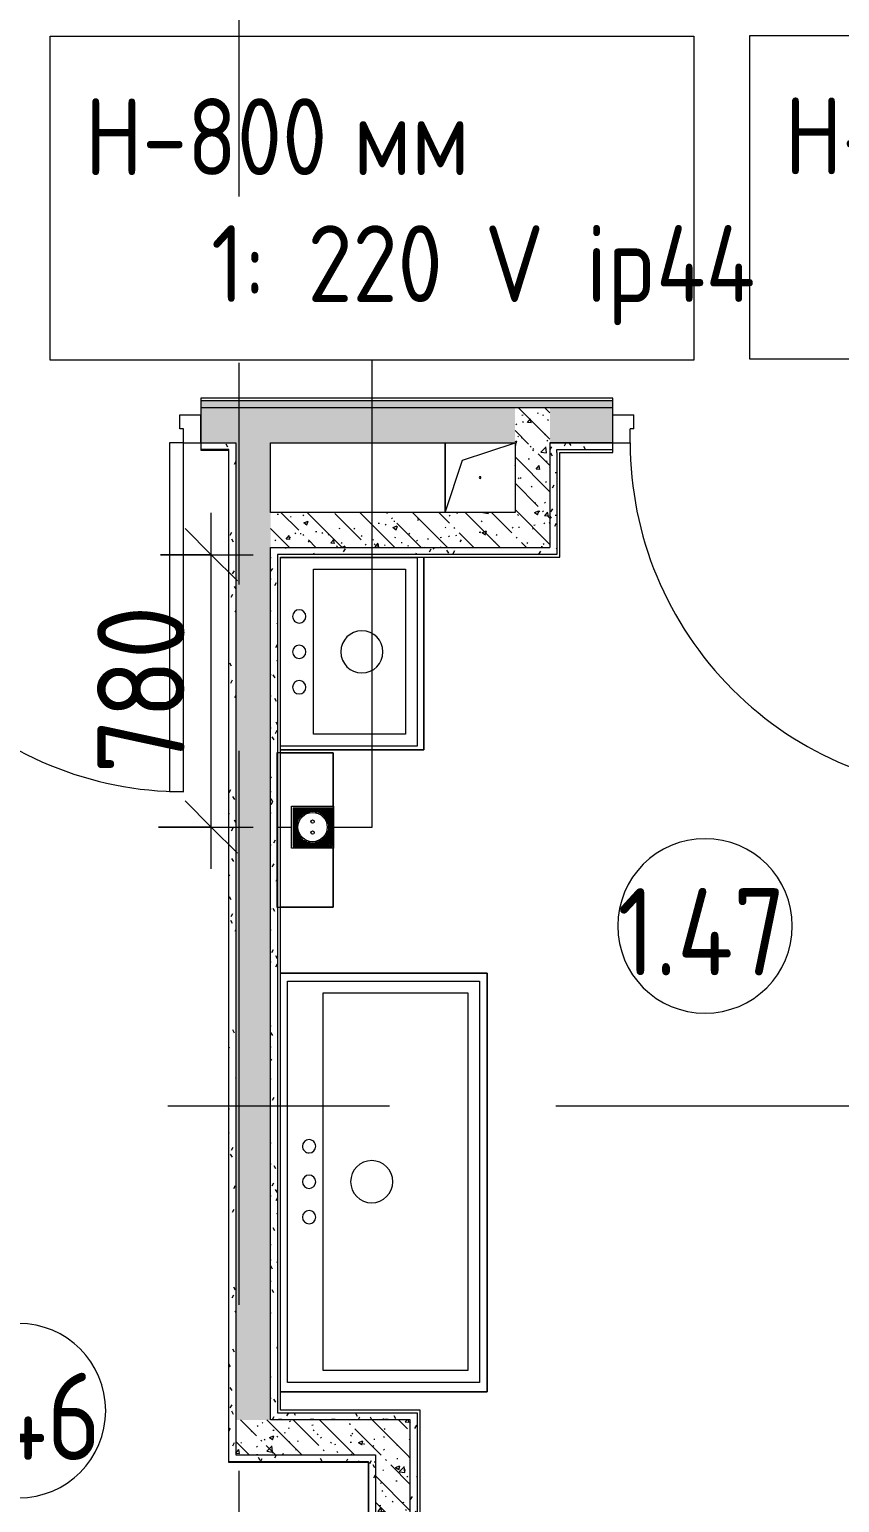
# Model space of a CAD drawing. Header units: millimetres. Extents: x 35881 to 234190, y -8553 to 29063.
# Drawn here: x 80059 to 82380, y 17013 to 21234 of the extents above; entities that cross this region are included whole.
import ezdxf

# ---------------------------------------------------------------- set-up
doc = ezdxf.new("R2010")
doc.units = ezdxf.units.MM
doc.linetypes.add('Осевая', pattern=[3175, 635, -476.25, 1587.5, -476.25])
for name, color, linetype, lineweight in [('A-ANNO-DIMS', 7, 'Continuous', 9), ('A-ANNO-DIMS-100', 7, 'Continuous', 9), ('A-AREA-IDEN', 7, 'Continuous', 9), ('A-DETL-GENF', 7, 'Continuous', 9), ('A-DOOR', 7, 'Continuous', 9), ('A-DOOR-1', 7, 'Continuous', 13), ('A-DOOR-FRAM', 7, 'Continuous', 13), ('A-GENM', 7, 'Continuous', 9), ('A-WALL', 7, 'Continuous', 9), ('E-ELEC-FIXT-IDEN', 7, 'Continuous', 9), ('I-WALL', 7, 'Continuous', 9), ('P-SANR-FIXT', 7, 'Continuous', 9), ('Оси', 7, 'Continuous', 9), ('Оси-2', 7, 'Осевая', 9), ('Электрические приборы', 7, 'Continuous', 9)]:
    doc.layers.add(name, color=color, linetype=linetype, lineweight=lineweight)
for name, color, linetype, lineweight, true_color in [('A-WALL-1', 7, 'Continuous', 9, 0x3c3c3c), ('A-WALL-FNSH-1', 7, 'Continuous', 9, 0x3c3c3c), ('I-FURN-1', 7, 'Continuous', 9, 0xf0f0f0), ('Оси розеток', 7, 'Continuous', 9, 0xff1e23)]:
    doc.layers.add(name, color=color, linetype=linetype, lineweight=lineweight, true_color=true_color)
doc.styles.add('GOST Common', font='GOST_Common.ttf', dxfattribs={"width": 0.9, "height": 220})
doc.styles.add('GOST Common_1', font='GOST_Common.ttf', dxfattribs={"width": 0.9, "height": 250})
doc.styles.add('ISOCPEUR', font='isocpeur.ttf', dxfattribs={"width": 0.9, "height": 250})
doc.dimstyles.new('ISO-2_5_0_9К_БОЛЬШОЙ', dxfattribs={"dimscale": 304.8, "dimtxt": 248.995294, "dimasz": 0.492126, "dimexe": 0.393701, "dimexo": 0.984252, "dimgap": 0, "dimtad": 1, "dimdec": 0, "dimrnd": 10, "dimzin": 0, "dimdsep": 46, "dimtxsty": 'ISOCPEUR', "dimblk1": 'OBLIQUE', "dimblk2": 'OBLIQUE', "dimsah": 1, "dimcen": 0.09, "dimdle": 0.393701, "dimazin": 0, "dimtfac": 1, "dimtdec": 4, "dimtix": 1, "dimtmove": 0, "dimatfit": 3, "dimfxl": 1, "dimtvp": 1, "dimtolj": 1, "dimtzin": 0, "dimarcsym": 2})
pattern_1 = [(135, (0, 0), (-75.43415, -75.43415), [106.68, -17.78, 3.556, -17.78]), (135, (0, 75.39), (-75.43415, -75.43415), []), (50, (0, 0), (127.52922, -11.15758), [13.335, -146.685]), (355, (0, 0), (-24.66966, 133.74002), [10.668, -117.348]), (100.451, (10.63, -0.93), (102.85973, 122.58178), [11.333, -124.663]), (46.184, (0, 35.56), (189.75516, -29.43036), [20.002, -220.027]), (96.636, (15.81, 33.1), (166.1822, 173.1996), [17, -186.995]), (351.184, (0, 35.56), (166.18393, 173.19757), [16.002, -176.022]), (21, (17.78, 26.67), (106.13027, -71.58603), [13.335, -146.685]), (326, (17.78, 26.67), (43.26188, 128.93175), [10.668, -117.348]), (71.451, (26.62, 20.7), (149.39198, 57.34505), [11.333, -124.663]), (37.5, (0, 0), (2.162228, 59.188357), [3.353, -112.573, 3.353, -115.773, -117.792]), (37.5, (0, 0), (2.162228, 59.188357), [-235.052, 3.353, -114.44]), (7.5, (0, 0), (46.773857, 70.126152), [3.353, -64.567, 3.353, -109.906, -44.894]), (7.5, (0, 0), (46.773857, 70.126152), [-181.178, 3.353, -41.542]), (327.5, (-39.65, 0), (94.91367, -4.010093), [3.353, -41.097, 3.353, -135.331, -184.023]), (327.5, (-39.65, 0), (94.91367, -4.010093), [-183.134, 3.353, -180.67]), (317.5, (-57.43, 0), (103.69057, 17.79882), [3.353, -54.432, 3.353, -88.748, -130.683]), (317.5, (-57.43, 0), (103.69057, 17.79882), [-149.885, 3.353, -127.33])]
pattern_2 = [(0, (0, 0), (121.92, 30.48), [10.058, -81.382, 10.058, -81.382, -487.68]), (0, (0, 0), (121.92, 30.48), [-182.88, 10.058, -172.822, 10.058, -81.382, -213.36]), (0, (0, 0), (121.92, 30.48), [-457.2, 10.058, -50.902, 10.058, -142.342]), (120, (45.72, 15.24), (-87.356454, 90.345817), [10.058, -81.382, 10.058, -81.382, -487.68]), (120, (45.72, 15.24), (-87.356454, 90.345817), [-182.88, 10.058, -172.822, 10.058, -81.382, -213.36]), (120, (45.72, 15.24), (-87.356454, 90.345817), [-457.2, 10.058, -50.902, 10.058, -142.342]), (240, (60.96, 76.2), (-34.563546, -120.825817), [10.058, -81.382, 10.058, -81.382, -487.68]), (240, (60.96, 76.2), (-34.563546, -120.825817), [-182.88, 10.058, -172.822, 10.058, -81.382, -213.36]), (240, (60.96, 76.2), (-34.563546, -120.825817), [-457.2, 10.058, -50.902, 10.058, -142.342])]

# ---------------------------------------------------------------- blocks, each defined once
blk = doc.blocks.new('110_Дверь_СКБ_1Ст_Внутренняя1 - Д-11п 1100x2100h_кладовые _все__ коридор _между помещениями блока столовой__ моечные _все_ 2-32102277-План размещения напольных электротехнических лючков и розеток 1 этажа в осях 12-23')
at = {"layer": 'A-DOOR'}
blk.add_arc((-487.5, 50), 1000, 360, 90, dxfattribs=at)
at = {"layer": 'A-DOOR-1'}
for p, q in [((-487.5, 1050), (-447.5, 1050)), ((-487.5, 1050), (-487.5, 50)), ((-447.5, 50), (-447.5, 1050)), ((-487.5, 50), (-447.5, 50))]:
    blk.add_line(p, q, dxfattribs=at)
at = {"layer": 'A-DOOR-FRAM'}
for p, q in [((-487.5, 50), (-537.5, 50)), ((-537.5, 50), (-537.5, -30)), ((-487.5, 50), (-487.5, 10)), ((562.5, 50), (512.5, 50)), ((512.5, 50), (512.5, 10)), ((562.5, 50), (562.5, -30)), ((-487.5, 10), (-477.5, 10)), ((-477.5, 10), (-477.5, -30)), ((502.5, 10), (512.5, 10)), ((502.5, 10), (502.5, -30)), ((-477.5, -30), (-537.5, -30)), ((562.5, -30), (502.5, -30))]:
    blk.add_line(p, q, dxfattribs=at)
blk = doc.blocks.new('GM_Отверстие прямоугольное _в плите_ - Отверстие-V62-План размещения напольных электротехнических лючков и розеток 1 этажа в осях 12-23')
at = {"layer": 'A-GENM'}
for p, q in [((-100, -100), (-100, 100)), ((-100, 100), (-100, -100)), ((-50, 50), (100, 100)), ((-100, -100), (-50, 50))]:
    blk.add_line(p, q, dxfattribs=at)
for start, end in [(360, 180), (180, 360)]:
    blk.add_arc((0, 0), 2.5, start, end, dxfattribs=at)
blk = doc.blocks.new('Мойка кухонная - Мойка Steel Hammer SH R 5151 GLOWE 2-V164-План размещения напольных электротехнических лючков и розеток 1 этажа в осях 12-23')
at = {"layer": 'P-SANR-FIXT'}
for p, q in [((-270, 400), (270, 400)), ((-270, 8), (-270, 400)), ((270, 400), (270, 8)), ((-236.6, 366.4), (236.1, 366.4)), ((-236.6, 102.3), (-236.6, 366.4)), ((236.1, 366.4), (236.1, 102.3)), ((236.1, 102.3), (-236.6, 102.3))]:
    blk.add_line(p, q, dxfattribs=at)
for centre, radius, start, end in [((0, 241.3), 60.5, 0, 180), ((0, 241.3), 60.5, 180, 0), ((-101.6, 61.9), 19, 90, 180), ((-101.6, 61.9), 19, 180, 270), ((-101.6, 61.9), 19.1, 0, 90), ((-101.6, 61.9), 19, 270, 0), ((0, 61.9), 19, 0, 180), ((0, 61.9), 19, 180, 0), ((101.6, 61.9), 19.1, 0, 180), ((101.6, 61.9), 19.1, 180, 0)]:
    blk.add_arc(centre, radius, start, end, dxfattribs=at)
blk = doc.blocks.new('Мойка кухонная - Мойка Steel Hammer SH R 5151 GLOWE 6-25638841-План размещения напольных электротехнических лючков и розеток 1 этажа в осях 12-23')
at = {"layer": 'P-SANR-FIXT'}
for p, q in [((-575, 550), (575, 550)), ((-575, 0), (-575, 550)), ((575, 550), (575, 0)), ((-541.6, 516.4), (541.1, 516.4)), ((-541.6, 102.3), (-541.6, 516.4)), ((541.1, 516.4), (541.1, 102.3)), ((541.1, 102.3), (-541.6, 102.3)), ((575, 0), (-575, 0))]:
    blk.add_line(p, q, dxfattribs=at)
for centre, radius, start, end in [((0, 241.3), 60.5, 0, 180), ((0, 241.3), 60.5, 180, 0), ((-101.6, 61.9), 19, 90, 180), ((-101.6, 61.9), 19, 180, 270), ((-101.6, 61.9), 19.1, 0, 90), ((-101.6, 61.9), 19, 270, 0), ((0, 61.9), 19, 0, 180), ((0, 61.9), 19, 180, 0), ((101.6, 61.9), 19.1, 0, 180), ((101.6, 61.9), 19.1, 180, 0)]:
    blk.add_arc(centre, radius, start, end, dxfattribs=at)
blk = doc.blocks.new('Блок Розеток и Выключателей - Блок Розеток и Выключателей_SK2-27368969-План размещения напольных электротехнических лючков и розеток 1 этажа в осях 12-23')
at = {"layer": 'A-DETL-GENF'}
for p, q in [((-60, -40), (60, -40)), ((-60, -160), (-60, -40)), ((60, -40), (60, -160)), ((-55.2, -44.8), (-55.2, -155.2)), ((55.2, -44.8), (-55.2, -44.8)), ((-52.8, -47.2), (-52.8, -152.8)), ((52.8, -47.2), (-52.8, -47.2)), ((50.4, -49.6), (-50.4, -49.6)), ((-50.4, -49.6), (-50.4, -150.4)), ((48, -52), (-48, -52)), ((-48, -52), (-48, -148)), ((45.6, -54.4), (-45.6, -54.4)), ((-45.6, -54.4), (-45.6, -145.6)), ((-9.6, -56.8), (-43.2, -56.8)), ((-43.2, -56.8), (-43.2, -92.8)), ((-16.8, -59.2), (-40.8, -59.2)), ((-40.8, -59.2), (-40.8, -83.2)), ((-21.6, -61.6), (-38.4, -61.6)), ((-38.4, -61.6), (-38.4, -78.4)), ((-26.4, -64), (-36, -64)), ((-36, -64), (-36, -73.6)), ((-28.8, -66.4), (-33.6, -66.4)), ((-33.6, -66.4), (-33.6, -71.2)), ((9.6, -56.8), (43.2, -56.8)), ((16.8, -59.2), (40.8, -59.2)), ((21.6, -61.6), (38.4, -61.6)), ((26.4, -64), (36, -64)), ((28.8, -66.4), (33.6, -66.4)), ((33.6, -66.4), (33.6, -71.2)), ((36, -64), (36, -73.6)), ((38.4, -61.6), (38.4, -78.4)), ((40.8, -59.2), (40.8, -83.2)), ((43.2, -56.8), (43.2, -92.8)), ((45.6, -54.4), (45.6, -145.6)), ((48, -52), (48, -148)), ((50.4, -49.6), (50.4, -150.4)), ((52.8, -47.2), (52.8, -152.8)), ((55.2, -44.8), (55.2, -155.2)), ((-43.2, -143.2), (-43.2, -107.2)), ((-40.8, -140.8), (-40.8, -116.8)), ((-38.4, -138.4), (-38.4, -121.6)), ((-36, -136), (-36, -126.4)), ((36, -136), (36, -126.4)), ((38.4, -138.4), (38.4, -121.6)), ((40.8, -140.8), (40.8, -116.8)), ((43.2, -143.2), (43.2, -107.2)), ((60, -160), (-60, -160)), ((55.2, -155.2), (-55.2, -155.2)), ((52.8, -152.8), (-52.8, -152.8)), ((50.4, -150.4), (-50.4, -150.4)), ((48, -148), (-48, -148)), ((45.6, -145.6), (-45.6, -145.6)), ((-9.6, -143.2), (-43.2, -143.2)), ((-16.8, -140.8), (-40.8, -140.8)), ((-21.6, -138.4), (-38.4, -138.4)), ((-26.4, -136), (-36, -136)), ((-33.6, -133.6), (-33.6, -128.8)), ((-28.8, -133.6), (-33.6, -133.6)), ((9.6, -143.2), (43.2, -143.2)), ((16.8, -140.8), (40.8, -140.8)), ((21.6, -138.4), (38.4, -138.4)), ((26.4, -136), (36, -136)), ((28.8, -133.6), (33.6, -133.6)), ((33.6, -133.6), (33.6, -128.8))]:
    blk.add_line(p, q, dxfattribs=at)
for centre, radius in [((0, -100), 42), ((-15.6, -100), 4.8), ((15.6, -100), 4.8)]:
    blk.add_circle(centre, radius, dxfattribs=at)
at = {"layer": 'Оси розеток'}
blk.add_line((0, 0), (0, -40), dxfattribs=at)
blk = doc.blocks.new('Марка_Помещения - Номер-25198446-План размещения напольных электротехнических лючков и розеток 1 этажа в осях 12-23')
at = {"layer": 'A-AREA-IDEN'}
for start, end in [(360, 180), (180, 360)]:
    blk.add_arc((0, 0), 2.5, start, end, dxfattribs=at)
blk = doc.blocks.new('DIMBLOCK81-План размещения напольных электротехнических лючков и розеток 1 этажа в осях 12-23')
at = {"layer": 'A-ANNO-DIMS-100'}
for p, q in [((80579.9, 18828.6), (80579.9, 19849)), ((80434.9, 19729), (80699.9, 19729)), ((80579.9, 19729), (80434.9, 19729)), ((80429, 18948.6), (80699.9, 18948.6)), ((80579.9, 18948.6), (80429, 18948.6))]:
    blk.add_line(p, q, dxfattribs=at)
at = {"layer": 'A-ANNO-DIMS-100', "lineweight": 20}
for p, q in [((80579.9, 19729), (80504.9, 19804)), ((80579.9, 19729), (80654.9, 19654)), ((80579.9, 18948.6), (80504.9, 19023.6)), ((80579.9, 18948.6), (80654.9, 18873.6))]:
    blk.add_line(p, q, dxfattribs=at)
at = {"layer": 'A-ANNO-DIMS-100', "color": 0, "insert": (80253.3, 19101.8), "char_height": 250, "width": 568.858, "attachment_point": 1, "rotation": 90, "line_spacing_factor": 1.149209, "style": 'ISOCPEUR'}
blk.add_mtext('780', dxfattribs=at)
blk = doc.blocks.new('_Oblique')
at = {"color": 0, "linetype": 'ByBlock', "lineweight": -2}
blk.add_line((-0.5, -0.5), (0.5, 0.5), dxfattribs=at)

msp = doc.modelspace()

# ---------------------------------------------------------------- hatches: boundary and pattern name
at = {"layer": 'I-WALL'}
h = msp.add_hatch(dxfattribs=at)
h.set_pattern_fill('FP_58', color=256, style=0, pattern_type=2)
h.set_pattern_definition(pattern_2)
h.paths.add_polyline_path([(84490.7, 20150), (84490.7, 20170), (84380, 20170), (84380, 20150), (84480, 20150)])
h.paths.add_polyline_path([(82830, 20150), (83430, 20150), (83430, 20170), (82830, 20170)])
h.paths.add_polyline_path([(81730, 20150), (81730, 20170), (80550, 20170), (80550, 20150), (81550, 20150)])
h.paths.add_polyline_path([(79450, 20150), (79450, 20170), (78679.8, 20170), (78679.8, 20150), (78995.7, 20150)])
h = msp.add_hatch(dxfattribs=at)
h.set_pattern_fill('FP_22', color=256, style=0, pattern_type=2)
h.set_pattern_definition(pattern_1)
h.paths.add_polyline_path([(81450, 20050), (81450, 20150), (80550, 20150), (80550, 20050), (81177.9, 20050)])
h.paths.add_polyline_path([(79450, 20050), (79450, 20150), (78679.8, 20150), (78679.8, 20050), (78995.7, 20050)])
h = msp.add_hatch(dxfattribs=at)
h.set_pattern_fill('FP_22', color=256, style=0, pattern_type=2)
h.set_pattern_definition(pattern_1)
h.paths.add_polyline_path([(81450, 19750), (81550, 19750), (81550, 20150), (81450, 20150), (81450, 19850)])
h = msp.add_hatch(dxfattribs=at)
h.set_pattern_fill('FP_22', color=256, style=0, pattern_type=2)
h.set_pattern_definition(pattern_1)
h.paths.add_polyline_path([(84480, 20050), (84480, 20150), (84380, 20150), (84380, 20050)])
h.paths.add_polyline_path([(82930, 20050), (83430, 20050), (83430, 20150), (82830, 20150), (82830, 20050)])
h.paths.add_polyline_path([(81730, 20050), (81730, 20150), (81550, 20150), (81550, 20050)])
h = msp.add_hatch(dxfattribs=at)
h.set_pattern_fill('FP_58', color=256, style=0, pattern_type=2)
h.set_pattern_definition(pattern_2)
h.paths.add_polyline_path([(80629, 20030), (80630, 20030), (80630, 20050), (80550, 20050), (80550, 20030)])
h.paths.add_polyline_path([(79450, 20030), (79450, 20050), (78699.8, 20050), (78699.8, 20030), (78995.7, 20030)])
h = msp.add_hatch(dxfattribs=at)
h.set_pattern_fill('FP_58', color=256, style=0, pattern_type=2)
h.set_pattern_definition(pattern_2)
h.paths.add_polyline_path([(80630, 17150), (80650, 17150), (80650, 20050), (80630, 20050), (80630, 17270.1)])
h = msp.add_hatch(dxfattribs=at)
h.set_pattern_fill('FP_22', color=256, style=0, pattern_type=2)
h.set_pattern_definition(pattern_1)
h.paths.add_polyline_path([(80750, 17250), (80750, 20050), (80650, 20050), (80650, 17250)])
h = msp.add_hatch(dxfattribs=at)
h.set_pattern_fill('FP_58', color=256, style=0, pattern_type=2)
h.set_pattern_definition(pattern_2)
h.paths.add_polyline_path([(81570, 19730), (81570, 20050), (81550, 20050), (81550, 19730)])
h = msp.add_hatch(dxfattribs=at)
h.set_pattern_fill('FP_58', color=256, style=0, pattern_type=2)
h.set_pattern_definition(pattern_2)
h.paths.add_polyline_path([(82902, 20030), (82910, 20030), (82910, 20050), (82830, 20050), (82830, 20030)])
h.paths.add_polyline_path([(81730, 20030), (81730, 20050), (81570, 20050), (81570, 20030), (81590.9, 20030)])
h = msp.add_hatch(dxfattribs=at)
h.set_pattern_fill('FP_22', color=256, style=0, pattern_type=2)
h.set_pattern_definition(pattern_1)
h.paths.add_polyline_path([(80750, 19750), (81450, 19750), (81450, 19850), (80750, 19850)])
h = msp.add_hatch(dxfattribs=at)
h.set_pattern_fill('FP_58', color=256, style=0, pattern_type=2)
h.set_pattern_definition(pattern_2)
h.paths.add_polyline_path([(81550, 19730), (81550, 19750), (80750, 19750), (80750, 19730), (81177.9, 19730)])
h = msp.add_hatch(dxfattribs=at)
h.set_pattern_fill('FP_58', color=256, style=0, pattern_type=2)
h.set_pattern_definition(pattern_2)
h.paths.add_polyline_path([(80750, 17250), (80770, 17250), (80770, 19730), (80750, 19730), (80750, 17270.1)])
h = msp.add_hatch(dxfattribs=at)
h.set_pattern_fill('FP_58', color=256, style=0, pattern_type=2)
h.set_pattern_definition(pattern_2)
h.paths.add_polyline_path([(81150, 17250), (81170, 17250), (81170, 17270), (80770, 17270), (80770, 17250)])
h = msp.add_hatch(dxfattribs=at)
h.set_pattern_fill('FP_22', color=256, style=0, pattern_type=2)
h.set_pattern_definition(pattern_1)
h.paths.add_polyline_path([(81050, 17150), (81150, 17150), (81150, 17250), (80650, 17250), (80650, 17150)])
h = msp.add_hatch(dxfattribs=at)
h.set_pattern_fill('FP_58', color=256, style=0, pattern_type=2)
h.set_pattern_definition(pattern_2)
h.paths.add_polyline_path([(81170, 15250), (81170, 17250), (81150, 17250), (81150, 15250)])
h = msp.add_hatch(dxfattribs=at)
h.set_pattern_fill('FP_58', color=256, style=0, pattern_type=2)
h.set_pattern_definition(pattern_2)
h.paths.add_polyline_path([(81029, 17130), (81030, 17130), (81030, 17150), (80630, 17150), (80630, 17130)])
h = msp.add_hatch(dxfattribs=at)
h.set_pattern_fill('FP_58', color=256, style=0, pattern_type=2)
h.set_pattern_definition(pattern_2)
h.paths.add_polyline_path([(81030, 15670), (81050, 15670), (81050, 17150), (81030, 17150), (81030, 15683)])
h = msp.add_hatch(dxfattribs=at)
h.set_pattern_fill('FP_22', color=256, style=0, pattern_type=2)
h.set_pattern_definition(pattern_1)
h.paths.add_polyline_path([(81150, 15250), (81150, 17150), (81050, 17150), (81050, 15250)])

# ---------------------------------------------------------------- linework, layer by layer
at = {"layer": 'A-WALL'}
for p, q in [((80630, 20030), (80550, 20030)), ((80630, 17150), (80630, 20030)), ((81570, 20030), (81730, 20030)), ((81550, 19730), (80770, 19730)), ((80770, 19730), (80770, 17270)), ((80770, 17270), (81170, 17270)), ((81170, 17250), (81170, 15270)), ((81030, 17130), (80630, 17130)), ((81030, 17130), (81030, 15670))]:
    msp.add_line(p, q, dxfattribs=at)
at = {"layer": 'A-WALL-1'}
for p, q in [((80550, 20170), (80550, 20030)), ((81730, 20170), (80550, 20170)), ((81730, 20150), (80550, 20150)), ((81730, 20030), (81730, 20170)), ((80550, 20050), (80650, 20050)), ((80650, 20050), (80650, 17150)), ((80750, 19850), (80750, 20050)), ((80750, 20050), (81450, 20050)), ((81450, 20050), (81450, 19850)), ((81550, 20050), (81730, 20050)), ((81550, 20050), (81550, 19750)), ((81730, 20050), (81550, 20050)), ((81570, 20022), (81570, 20030)), ((81450, 19850), (80750, 19850)), ((80750, 17250), (80750, 19750)), ((80750, 19750), (81550, 19750)), ((81150, 17250), (80750, 17250)), ((81150, 15250), (81150, 17250)), ((80650, 17150), (81050, 17150)), ((81050, 17150), (81050, 15650))]:
    msp.add_line(p, q, dxfattribs=at)
at = {"layer": 'A-WALL-FNSH-1'}
for p, q in [((81730, 20178), (80550, 20178)), ((80550, 20178), (80550, 20170)), ((81730, 20170), (81730, 20178)), ((80550, 20030), (80550, 20029)), ((80550, 20029), (80629, 20029)), ((80629, 20029), (80629, 17129)), ((81570, 20022), (81570, 19730)), ((81578, 20022), (81730, 20022)), ((81578, 19722), (81578, 20022)), ((81730, 20022), (81730, 20030)), ((80778, 19722), (81578, 19722)), ((80778, 17278), (80778, 19722)), ((81570, 19730), (81550, 19730)), ((81178, 17278), (80778, 17278)), ((81170, 17270), (81170, 17250)), ((81178, 15278), (81178, 17278)), ((80630, 17130), (80630, 17150)), ((80629, 17129), (81029, 17129)), ((81029, 17129), (81029, 15671))]:
    msp.add_line(p, q, dxfattribs=at)
at = {"layer": 'E-ELEC-FIXT-IDEN'}
for p, q in [((81040.5, 18948.6), (81040.5, 20286.4)), ((80930, 18948.6), (81040.5, 18948.6))]:
    msp.add_line(p, q, dxfattribs=at)
at = {"layer": 'E-ELEC-FIXT-IDEN', "flags": 128}
for points in [[(80118.8, 21214.4), (81962.2, 21214.4), (81962.2, 20286.4), (80118.8, 20286.4)], [(82123.1, 21216.9), (84299.5, 21216.9), (84299.5, 20288.9), (82123.1, 20288.9)]]:
    msp.add_lwpolyline(points, close=True, dxfattribs=at)
at = {"layer": 'I-FURN-1'}
for p, q in [((81188.6, 19170.4), (81188.6, 19722)), ((81188.6, 19722), (81188.6, 19170.4)), ((80778, 19170.4), (81188.6, 19170.4)), ((81188.6, 19170.4), (80778, 19170.4)), ((80928.7, 19161.4), (80767.4, 19161.4)), ((80767.4, 19161.4), (80767.4, 18719.1)), ((80778, 19161.4), (80928.7, 19161.4)), ((80928.7, 18719.1), (80928.7, 19161.4)), ((80928.7, 19161.4), (80928.7, 18719.1)), ((80767.4, 18719.1), (80928.7, 18719.1)), ((80928.7, 18719.1), (80778, 18719.1)), ((81370, 18530), (80778, 18530)), ((80778, 18530), (81370, 18530)), ((81370, 17330), (81370, 18530)), ((81370, 18530), (81370, 17330)), ((80777.8, 17330), (81370, 17330)), ((81370, 17330), (80777.8, 17330))]:
    msp.add_line(p, q, dxfattribs=at)
at = {"layer": 'Оси'}
msp.add_line((82200, 18150), (84700, 18150), dxfattribs=at)
at = {"layer": 'Оси-2'}
for p, q in [((80660, 593.7), (80660, 24890.1)), ((39180.8, 18150), (82200, 18150))]:
    msp.add_line(p, q, dxfattribs=at)

# ---------------------------------------------------------------- block references
at = {"layer": 'A-AREA-IDEN', "xscale": 99.99999999999993, "yscale": 99.99999999999993, "zscale": 99.99999999999993}
for p in [(81994.3, 18665.2), (80027.7, 17276.5)]:
    msp.add_blockref('Марка_Помещения - Номер-25198446-План размещения напольных электротехнических лючков и розеток 1 этажа в осях 12-23', p, dxfattribs=at)
at = {"layer": 'A-DOOR', "rotation": 180}
for p in [(80012.5, 20100), (82292.5, 20100)]:
    msp.add_blockref('110_Дверь_СКБ_1Ст_Внутренняя1 - Д-11п 1100x2100h_кладовые _все__ коридор _между помещениями блока столовой__ моечные _все_ 2-32102277-План размещения напольных электротехнических лючков и розеток 1 этажа в осях 12-23', p, dxfattribs=at)
at = {"layer": 'A-GENM'}
msp.add_blockref('GM_Отверстие прямоугольное _в плите_ - Отверстие-V62-План размещения напольных электротехнических лючков и розеток 1 этажа в осях 12-23', (81350, 19950), dxfattribs=at)
at = {"layer": 'P-SANR-FIXT'}
for name, p, rotation in [('Мойка кухонная - Мойка Steel Hammer SH R 5151 GLOWE 2-V164-План размещения напольных электротехнических лючков и розеток 1 этажа в осях 12-23', (80770, 19450.7), 270.000000000001), ('Мойка кухонная - Мойка Steel Hammer SH R 5151 GLOWE 6-25638841-План размещения напольных электротехнических лючков и розеток 1 этажа в осях 12-23', (80798.2, 17932.5), 270.0000000000009)]:
    msp.add_blockref(name, p, dxfattribs=dict(at, rotation=rotation))
at = {"layer": 'Электрические приборы', "rotation": 90}
msp.add_blockref('Блок Розеток и Выключателей - Блок Розеток и Выключателей_SK2-27368969-План размещения напольных электротехнических лючков и розеток 1 этажа в осях 12-23', (80770, 18948.6), dxfattribs=at)

# ---------------------------------------------------------------- texts
at = {"layer": 'A-AREA-IDEN', "char_height": 250, "width": 627.721, "attachment_point": 1, "style": 'GOST Common_1'}
for s, insert in [('1.47', (81743.5, 18773.7)), ('1.46', (79776.8, 17385.1))]:
    msp.add_mtext(s, dxfattribs=dict(at, insert=insert))
at = {"layer": 'E-ELEC-FIXT-IDEN', "char_height": 220, "attachment_point": 1, "style": 'GOST Common'}
for s, insert, width in [('H-800 ', (80218.8, 21036.8), 930.759), ('H-800 ', (82223.1, 21039.3), 930.759), ('мм', (80986.7, 21036.8), 375.19), ('   1: 220 V ip44', (80218.8, 20673), 1984.177)]:
    msp.add_mtext(s, dxfattribs=dict(at, insert=insert, width=width))

# ---------------------------------------------------------------- dimensions: what is measured, and where the dimension line sits
at = {"layer": 'A-ANNO-DIMS'}
dim = msp.add_linear_dim(base=(80579.9, 19729), p1=(80729, 18948.6), p2=(80734.9, 19729), angle=90, dimstyle='ISO-2_5_0_9К_БОЛЬШОЙ', override={"dimpost": '<>', "dimfxl": 780.450972}, dxfattribs=at)
dim.commit()
dim.dimension.update_dxf_attribs({"geometry": 'DIMBLOCK81-План размещения напольных электротехнических лючков и розеток 1 этажа в осях 12-23', "text_midpoint": (80454.9, 19338.8)})

doc.saveas('drawing.dxf')
